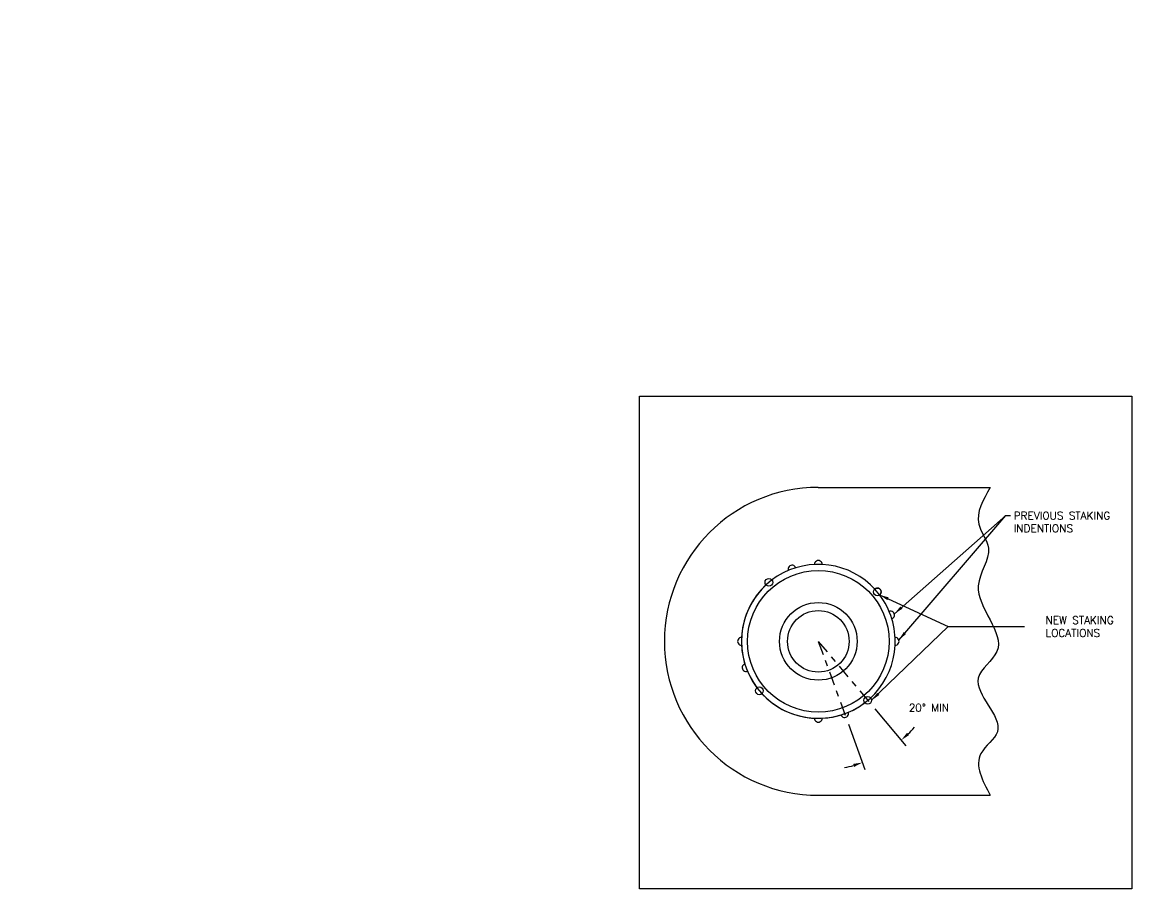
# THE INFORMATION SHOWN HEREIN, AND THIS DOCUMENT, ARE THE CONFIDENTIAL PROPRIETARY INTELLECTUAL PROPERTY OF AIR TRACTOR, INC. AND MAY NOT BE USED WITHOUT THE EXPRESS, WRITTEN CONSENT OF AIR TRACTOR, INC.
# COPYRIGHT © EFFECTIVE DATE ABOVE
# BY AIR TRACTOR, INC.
# Model space of a CAD drawing. Extents: x 0 to 162, y -13 to 49.
# Drawn here: x 60.27 to 78.3, y -12.68 to 1.39 of the extents above; entities that cross this region are included whole.
import ezdxf

# ---------------------------------------------------------------- set-up
doc = ezdxf.new("R2010")
doc.units = 0
doc.header["$LTSCALE"] = 0.3
doc.header["$MEASUREMENT"] = 0
doc.linetypes.add('CENTER2', pattern=[1.125, 0.75, -0.125, 0.125, -0.125])
doc.layers.get('Defpoints').update_dxf_attribs({"linetype": 'CONTINUOUS'})
doc.layers.add('1', color=1, linetype='CONTINUOUS')
doc.layers.add('NOTES', color=2, linetype='CONTINUOUS')
doc.styles.add('ROMANS', font='ROMANS.shx')
doc.dimstyles.new('FRACTION', dxfattribs={"dimtxt": 0.125, "dimasz": 0.15, "dimexe": 0.12, "dimexo": 0.12, "dimgap": 0.05, "dimtad": 0, "dimtih": 1, "dimtoh": 1, "dimdec": 4, "dimzin": 4, "dimdsep": 46, "dimlunit": 5, "dimtxsty": 'ROMANS', "dimcen": 0.09, "dimclrd": 6, "dimclre": 6, "dimclrt": 256, "dimadec": 0, "dimazin": 0, "dimtfac": 0.72, "dimtdec": 4, "dimtofl": 0, "dimtmove": 0, "dimatfit": 3, "dimfxl": 1, "dimfrac": 2, "dimtolj": 1, "dimtzin": 4, "dimarcsym": 0})

# ---------------------------------------------------------------- blocks, each defined once
blk = doc.blocks.new('*D14')
at = {"layer": 'Defpoints', "color": 0, "transparency": 16777216}
for p in [(73.207, -8.66), (73.207, -8.66), (74.051, -9.666), (73.656, -9.894), (74.147, -10.532)]:
    blk.add_point(p, dxfattribs=at)
at = {"layer": 'NOTES', "color": 6, "lineweight": -2, "transparency": 16777216}
for p, q in [((74.128, -9.758), (74.631, -10.357)), ((73.697, -10.006), (73.965, -10.742))]:
    blk.add_line(p, q, dxfattribs=at)
for start, end in [(314.1035, 318.207), (281.793, 285.8965)]:
    blk.add_arc((73.207, -8.66), 2.095, start, end, dxfattribs=at)
at = {"layer": 'NOTES', "color": 6, "transparency": 16777216}
for points in [[(74.682, -10.183), (74.648, -10.146), (74.554, -10.265)], [(73.773, -10.651), (73.789, -10.699), (73.924, -10.629)]]:
    blk.add_solid(points, dxfattribs=at)
at = {"layer": 'NOTES', "transparency": 16777216, "insert": (75.003, -9.739), "char_height": 0.125, "attachment_point": 5, "style": 'ROMANS'}
blk.add_mtext('\\A1;20° MIN', dxfattribs=at)

msp = doc.modelspace()

# ---------------------------------------------------------------- linework, layer by layer
at = {"layer": '1', "color": 4}
for p, q in [((73.2073, -6.16024), (76.00152, -6.16024)), ((73.2073, -11.16024), (76.00152, -11.16024))]:
    msp.add_line(p, q, dxfattribs=at)
for radius in [1.15011, 0.63098, 0.5]:
    msp.add_circle((73.2073, -8.66024), radius, dxfattribs=at)
for radius, start, end in [(2.5, 90, 270), (1.25, 37.134913, 357.134913), (1.25, 132.865087, 217.134913), (1.25, 357.134913, 37.134913), (1.25, 222.865087, 307.134913)]:
    msp.add_arc((73.2073, -8.66024), radius, start, end, dxfattribs=at)
at = {"layer": 'NOTES'}
for p, q in [((70.30095, -4.67891), (78.30095, -4.67891)), ((70.30095, -12.67891), (70.30095, -4.67891)), ((78.30095, -4.67891), (78.30095, -12.67891)), ((78.30095, -12.67891), (70.30095, -12.67891))]:
    msp.add_line(p, q, dxfattribs=at)
at = {"layer": 'NOTES', "color": 6, "linetype": 'CENTER2'}
for q in [(73.6562, -9.89358), (74.05096, -9.66567)]:
    msp.add_line((73.2073, -8.66024), q, dxfattribs=at)
at = {"layer": 'NOTES'}
for centre in [(72.40381, -7.70268), (74.16486, -7.85675), (72.24974, -9.46372), (74.01078, -9.61779)]:
    msp.add_circle(centre, 0.0625, dxfattribs=at)
for centre, start, end in [((73.2073, -7.41024), 358.567456, 181.432544), ((72.77977, -7.48562), 18.567456, 201.432544), ((74.16486, -7.85675), 308.567456, 131.432544), ((74.38192, -8.23271), 288.567456, 111.432544), ((71.9573, -8.66024), 88.567456, 271.432544), ((74.4573, -8.66024), 268.567456, 91.432544), ((72.03268, -9.08776), 108.567456, 291.432544), ((73.2073, -9.91024), 178.567456, 1.432544), ((73.63482, -9.83485), 198.567456, 21.432544)]:
    msp.add_arc(centre, 0.0625, start, end, dxfattribs=at)
at = {"layer": 'NOTES', "color": 4}
msp.add_spline([(76.00152, -6.16024), (75.81476, -6.75633), (75.97006, -7.14442), (75.80613, -7.75672), (76.1081, -8.82611), (75.80613, -9.25731), (76.11673, -10.12834), (75.84927, -10.48192), (76.00152, -11.16024)], degree=3, dxfattribs=at)

# ---------------------------------------------------------------- texts
at = {"layer": 'NOTES', "char_height": 0.125, "style": 'ROMANS'}
for s, insert, attachment_point in [('PREVIOUS STAKING \\PINDENTIONS', (76.3818, -6.55628), 1), ('NEW STAKING\\PLOCATIONS', (76.89847, -8.42059), 4)]:
    msp.add_mtext(s, dxfattribs=dict(at, insert=insert, attachment_point=attachment_point))

# ---------------------------------------------------------------- dimensions: what is measured, and where the dimension line sits
at = {"layer": 'NOTES'}
dim = msp.add_angular_dim_2l(base=(74.14747, -10.53227), line1=((73.2073, -8.66024), (74.05096, -9.66567)), line2=((73.2073, -8.66024), (73.6562, -9.89358)), text='<> MIN', dimstyle='FRACTION', dxfattribs=at)
dim.commit()
dim.dimension.update_dxf_attribs({"geometry": '*D14', "text_midpoint": (75.00329, -9.73859), "dimtype": 162})

# ---------------------------------------------------------------- leaders
for points in [[(74.44442, -8.21134), (76.25342, -6.61878)], [(74.07328, -9.61779), (75.31521, -8.42059)]]:
    msp.add_leader(points, dimstyle='FRACTION', override={"dimgap": 0.05, "dimtad": 0}, dxfattribs=at)
at = {"layer": 'NOTES', "annotation_type": 0, "has_hookline": 1, "hookline_direction": 0}
for points, text_width in [([(74.51601, -8.63882), (76.25342, -6.61878), (76.3318, -6.61878)], 1.73214), ([(74.20382, -7.90562), (75.31521, -8.42059), (76.55779, -8.42059)], 1.22024)]:
    msp.add_leader(points, dimstyle='FRACTION', override={"dimgap": 0.05, "dimtad": 0}, dxfattribs=dict(at, text_width=text_width))

doc.saveas('drawing.dxf')
